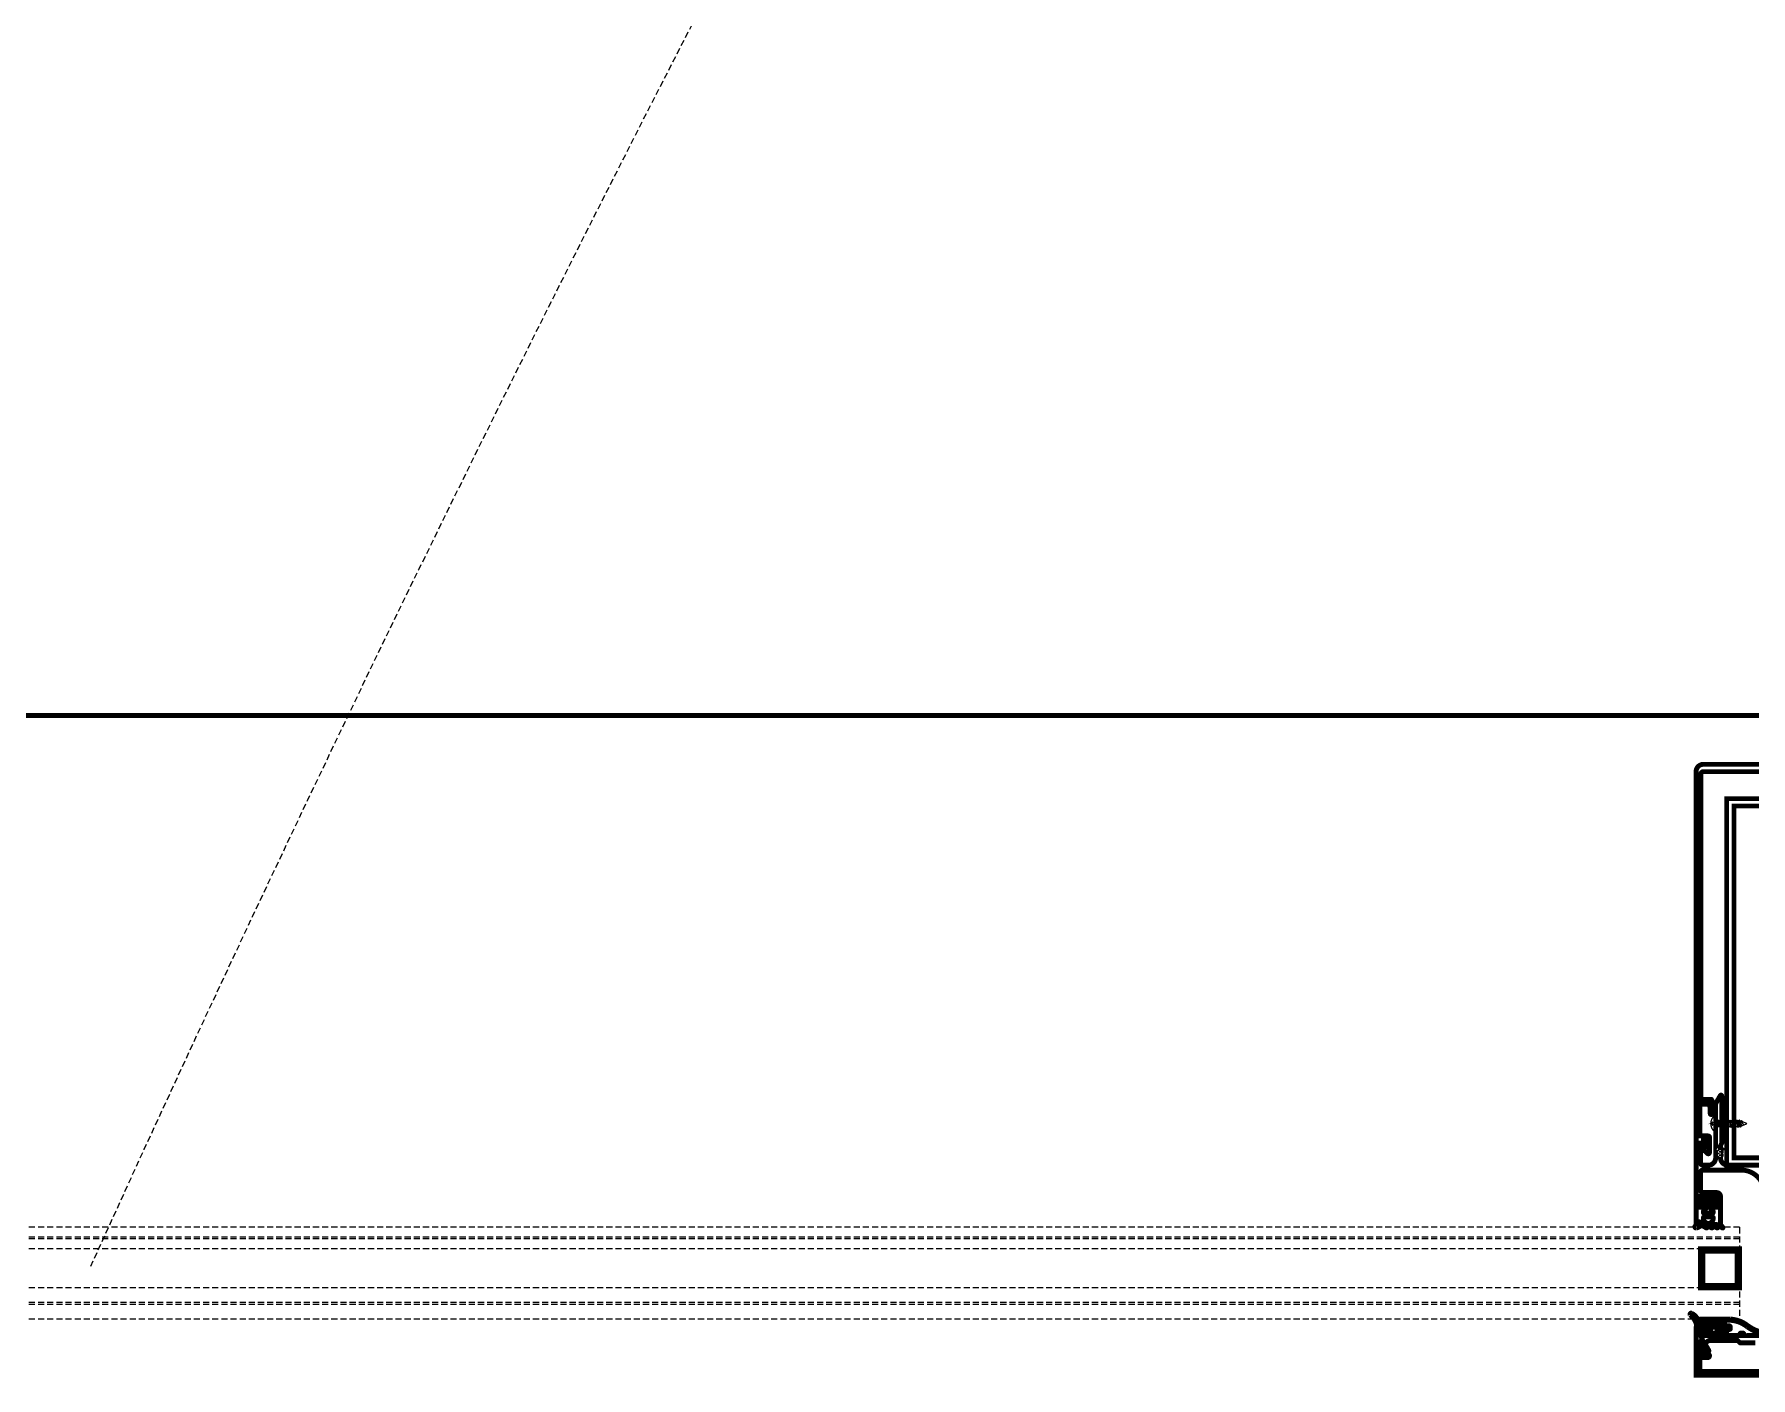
# Model space of a CAD drawing. Extents: x -1457 to 23780, y -2071 to 4205.
# Drawn here: x 9662.9 to 9733.2, y 319.9 to 374.9 of the extents above; entities that cross this region are included whole.
import ezdxf

# ---------------------------------------------------------------- set-up
doc = ezdxf.new("R2010")
doc.units = 0
doc.header["$MEASUREMENT"] = 0
doc.linetypes.add('HIDDEN', pattern=[0.375, 0.25, -0.125])
doc.layers.add('M-TEFRIS2-015', color=129, linetype='Continuous', lineweight=9)

msp = doc.modelspace()

# ---------------------------------------------------------------- hatches: boundary and pattern name
at = {"layer": 'M-TEFRIS2-015', "linetype": 'HIDDEN', "lineweight": 0}
h = msp.add_hatch(dxfattribs=at)
h.set_pattern_fill('LINE', color=256, scale=0.6666666666715167, angle=585.0000000000001, style=0)
h.set_pattern_definition([(134.9999999999999, (9788.249237502036, 201.4081261483916), (0.0589255650993077, 0.0589255650993076), [])])
edge = h.paths.add_edge_path()
edge.add_arc((9730.442553922452, 321.9836845686768), 0.6254947507205308, 382.66119677713436, 422.7999977533498, ccw=False)
edge.add_arc((9731.163628284668, 322.298107003764), 0.1615246373840444, 207.0399911032214, 269.8973059514558)
edge.add_line((9731.16333877626, 322.1365826258298), (9731.24398536057, 322.1365826258298))
edge.add_line((9731.243985360568, 322.1365826258298), (9731.257735856387, 322.1365826258298))
edge.add_line((9731.257735856389, 322.1365826258298), (9731.264981802802, 322.1371104008285))
edge.add_line((9731.264981802797, 322.1371104008285), (9731.272426598978, 322.1387884600299))
edge.add_line((9731.272426598984, 322.1387884600299), (9731.279799157348, 322.1417137112294))
edge.add_line((9731.279799157344, 322.1417137112294), (9731.286791203425, 322.1458911700283))
edge.add_line((9731.286791203425, 322.1458911700283), (9731.293090688725, 322.151229048628))
edge.add_line((9731.293090688727, 322.151229048628), (9731.298427076385, 322.1575270428293))
edge.add_line((9731.298427076379, 322.1575270428293), (9731.302604568797, 322.1645191226271))
edge.add_line((9731.302604568795, 322.1645191226271), (9731.305529165496, 322.1718910266281))
edge.add_line((9731.305529165498, 322.1718910266245), (9731.307735856377, 322.1865826258254))
edge.add_line((9731.307735856375, 322.186582625829), (9731.307735856375, 322.262343452705))
edge.add_line((9731.307735856375, 322.262343452705), (9731.307947012414, 322.265241996105))
edge.add_line((9731.30794701242, 322.265241996105), (9731.308618431101, 322.2682209051054))
edge.add_line((9731.308618431094, 322.2682209051054), (9731.309788379853, 322.271169270105))
edge.add_line((9731.309788379862, 322.271169270105), (9731.311459354241, 322.2739662461063))
edge.add_line((9731.31145935424, 322.2739662461063), (9731.313594127305, 322.2764844379053))
edge.add_line((9731.313594127305, 322.2764844379053), (9731.316113622086, 322.2786208691032))
edge.add_line((9731.316113622088, 322.2786208691032), (9731.318910387905, 322.2802919741043))
edge.add_line((9731.318910387901, 322.2802919741043), (9731.321859236497, 322.2814627207044))
edge.add_line((9731.321859236501, 322.2814627207008), (9731.327735551204, 322.2823446735019))
edge.add_line((9731.3277355512, 322.2823446735056), (9731.407735856383, 322.2823446735056))
edge.add_line((9731.407735856386, 322.2823446735056), (9731.410634273661, 322.2821338877038))
edge.add_line((9731.41063427366, 322.2821338877038), (9731.413612476983, 322.2814610829046))
edge.add_line((9731.413612476978, 322.2814610829046), (9731.416561675736, 322.2802912121042))
edge.add_line((9731.416561675744, 322.2802912121006), (9731.419358289704, 322.278621298301))
edge.add_line((9731.419358289704, 322.278621298301), (9731.421878375068, 322.2764863451011))
edge.add_line((9731.421878375062, 322.2764863451048), (9731.42401257658, 322.2739670113042))
edge.add_line((9731.424012576575, 322.2739670113042), (9731.425683715996, 322.2711691719051))
edge.add_line((9731.425683716006, 322.2711691719051), (9731.426853317229, 322.2682202427059))
edge.add_line((9731.426853317229, 322.2682202427059), (9731.42773555121, 322.2623449787061))
edge.add_line((9731.427735551199, 322.2623449787061), (9731.427735551199, 322.186582625829))
edge.add_line((9731.427735551199, 322.186582625829), (9731.428263641978, 322.1793365992307))
edge.add_line((9731.428263641983, 322.1793365992307), (9731.429943079385, 322.1718910266281))
edge.add_line((9731.429943079382, 322.1718910266245), (9731.432867432419, 322.1645191226235))
edge.add_line((9731.432867432417, 322.1645191226271), (9731.437045023518, 322.1575270428293))
edge.add_line((9731.437045023516, 322.1575270428293), (9731.442380596354, 322.151229048628))
edge.add_line((9731.442380596356, 322.151229048628), (9731.448680896454, 322.1458911700283))
edge.add_line((9731.44868089646, 322.1458911700283), (9731.455672843886, 322.1417137112294))
edge.add_line((9731.45567284389, 322.1417137112294), (9731.463045645904, 322.1387884600299))
edge.add_line((9731.463045645896, 322.1387884600299), (9731.477735551196, 322.1365826258298))
edge.add_line((9731.477735551198, 322.1365826258298), (9731.484981803798, 322.1371104008285))
edge.add_line((9731.4849818038, 322.1371104008285), (9731.492426867584, 322.1387884600299))
edge.add_line((9731.49242686758, 322.1387884600299), (9731.499799623858, 322.1417137112294))
edge.add_line((9731.49979962386, 322.1417137112294), (9731.506791798223, 322.1458911700283))
edge.add_line((9731.506791798218, 322.1458911700283), (9731.513091317198, 322.151229048628))
edge.add_line((9731.513091317198, 322.151229048628), (9731.518427671175, 322.1575270428293))
edge.add_line((9731.518427671184, 322.1575270428293), (9731.522605035327, 322.1645191226271))
edge.add_line((9731.522605035321, 322.1645191226271), (9731.525529434102, 322.1718910266281))
edge.add_line((9731.525529434108, 322.1718910266245), (9731.527735551204, 322.1865826258254))
edge.add_line((9731.527735551197, 322.186582625829), (9731.527735551197, 322.262343452705))
edge.add_line((9731.527735551197, 322.262343452705), (9731.527946957376, 322.2652416449055))
edge.add_line((9731.527946957382, 322.2652416449055), (9731.528618993501, 322.268218414305))
edge.add_line((9731.5286189935, 322.268218414305), (9731.529788708605, 322.2711682801055))
edge.add_line((9731.5297887086, 322.2711682801018), (9731.531459792053, 322.2739649963005))
edge.add_line((9731.531459792057, 322.2739649963005), (9731.533593752558, 322.2764868157028))
edge.add_line((9731.533593752556, 322.2764868157064), (9731.536114070219, 322.2786192745043))
edge.add_line((9731.53611407022, 322.2786192745043), (9731.538910734, 322.2802903055053))
edge.add_line((9731.538910733996, 322.2802903055053), (9731.541859818057, 322.2814592389041))
edge.add_line((9731.541859818059, 322.2814592389004), (9731.547735246018, 322.2823431475008))
edge.add_line((9731.54773524602, 322.2823431475044), (9731.627735551203, 322.2823431475044))
edge.add_line((9731.627735551207, 322.2823431475044), (9731.630634192305, 322.2821318665046))
edge.add_line((9731.630634192301, 322.2821318665046), (9731.633612492584, 322.2814592389041))
edge.add_line((9731.63361249258, 322.2814592389004), (9731.636561626081, 322.2802903055017))
edge.add_line((9731.636561626085, 322.2802903055053), (9731.639358651079, 322.2786192745043))
edge.add_line((9731.639358651084, 322.2786192745043), (9731.641878342563, 322.2764868157064))
edge.add_line((9731.641878342563, 322.2764868157064), (9731.644013284344, 322.2739649963041))
edge.add_line((9731.644013284338, 322.2739649963005), (9731.64568434744, 322.2711682801018))
edge.add_line((9731.645684347446, 322.2711682801018), (9731.646854327368, 322.2682184143014))
edge.add_line((9731.646854327368, 322.268218414305), (9731.647736771907, 322.262343452705))
edge.add_line((9731.647736771898, 322.262343452705), (9731.647736771898, 322.186582625829))
edge.add_line((9731.647736771898, 322.186582625829), (9731.648264673895, 322.1793365992307))
edge.add_line((9731.648264673904, 322.1793365992307), (9731.64994395411, 322.1718910266281))
edge.add_line((9731.649943954106, 322.1718910266245), (9731.652868177325, 322.1645191226235))
edge.add_line((9731.652868177327, 322.1645191226271), (9731.657045689324, 322.1575270428293))
edge.add_line((9731.657045689322, 322.1575270428293), (9731.662381224842, 322.151229048628))
edge.add_line((9731.66238122484, 322.151229048628), (9731.668681562278, 322.1458911700283))
edge.add_line((9731.668681562278, 322.1458911700283), (9731.67567358878, 322.1417137112294))
edge.add_line((9731.675673588777, 322.1417137112294), (9731.683046520617, 322.1387884600299))
edge.add_line((9731.683046520622, 322.1387884600299), (9731.697736771908, 322.1365826258298))
edge.add_line((9731.69773677191, 322.1365826258298), (9731.704982835729, 322.1371104008285))
edge.add_line((9731.704982835721, 322.1371104008285), (9731.7124277423, 322.1387884600299))
edge.add_line((9731.712427742306, 322.1387884600299), (9731.719800368766, 322.1417137112294))
edge.add_line((9731.719800368759, 322.1417137112294), (9731.726792464018, 322.1458911700283))
edge.add_line((9731.726792464025, 322.1458911700283), (9731.733091945687, 322.151229048628))
edge.add_line((9731.733091945682, 322.151229048628), (9731.738428336977, 322.1575270428293))
edge.add_line((9731.73842833698, 322.1575270428293), (9731.742605780226, 322.1645191226271))
edge.add_line((9731.74260578022, 322.1645191226271), (9731.745530308819, 322.1718910266281))
edge.add_line((9731.74553030882, 322.1718910266245), (9731.747736771897, 322.1865826258254))
edge.add_line((9731.747736771897, 322.186582625829), (9731.747736771897, 322.2623449787061))
edge.add_line((9731.747736771897, 322.2623449787061), (9731.747948087337, 322.2652426605055))
edge.add_line((9731.747948087335, 322.2652426605055), (9731.7486193864, 322.2682216901048))
edge.add_line((9731.748619386406, 322.2682216901012), (9731.749788931327, 322.2711712921009))
edge.add_line((9731.749788931329, 322.2711712921046), (9731.751459833065, 322.2739678335056))
edge.add_line((9731.751459833064, 322.273967833502), (9731.753594256461, 322.2764867098995))
edge.add_line((9731.753594256463, 322.2764867098995), (9731.756113732567, 322.2786220881026))
edge.add_line((9731.756113732563, 322.2786220881062), (9731.758910221079, 322.280293277905))
edge.add_line((9731.758910221086, 322.280293277905), (9731.761859158092, 322.2814624719067))
edge.add_line((9731.761859158092, 322.2814624719031), (9731.76773494085, 322.2823446735019))
edge.add_line((9731.767734940842, 322.2823446735056), (9731.847735246025, 322.2823461993066))
edge.add_line((9731.847735246029, 322.2823461993066), (9731.850633434882, 322.282136345304))
edge.add_line((9731.850633434884, 322.2821363453004), (9731.85361185199, 322.2814628355009))
edge.add_line((9731.853611851986, 322.2814628355045), (9731.856561075745, 322.2802932173036))
edge.add_line((9731.856561075747, 322.2802932173036), (9731.859357502708, 322.2786246011055))
edge.add_line((9731.859357502708, 322.2786246011055), (9731.861877882486, 322.2764891293045))
edge.add_line((9731.861877882482, 322.2764891293009), (9731.864012158563, 322.2739703005027))
edge.add_line((9731.86401215856, 322.2739703005027), (9731.865683835542, 322.2711711535012))
edge.add_line((9731.86568383555, 322.2711711535048), (9731.866853727686, 322.2682219701055))
edge.add_line((9731.86685372768, 322.2682219701055), (9731.867736466722, 322.2623465045035))
edge.add_line((9731.867736466731, 322.2623465045035), (9731.867736466731, 322.186582625829))
edge.add_line((9731.867736466731, 322.186582625829), (9731.86826438499, 322.1793365992307))
edge.add_line((9731.868264384988, 322.1793365992307), (9731.869943683929, 322.1718910266281))
edge.add_line((9731.869943683922, 322.1718910266245), (9731.872867913064, 322.1645191226235))
edge.add_line((9731.872867913069, 322.1645191226271), (9731.877045431884, 322.1575270428293))
edge.add_line((9731.877045431886, 322.1575270428293), (9731.882380959489, 322.151229048628))
edge.add_line((9731.882380959485, 322.151229048628), (9731.888681304825, 322.1458911700283))
edge.add_line((9731.888681304828, 322.1458911700283), (9731.895673324527, 322.1417137112294))
edge.add_line((9731.895673324518, 322.1417137112294), (9731.903046250442, 322.1387884600299))
edge.add_line((9731.903046250449, 322.1387884600299), (9731.91773646673, 322.1365826258298))
edge.add_line((9731.91773646673, 322.1365826258298), (9731.924982546789, 322.1371104008285))
edge.add_line((9731.924982546783, 322.1371104008285), (9731.93242747212, 322.1387884600299))
edge.add_line((9731.93242747212, 322.1387884600299), (9731.939800104503, 322.1417137112294))
edge.add_line((9731.93980010451, 322.1417137112294), (9731.946792206587, 322.1458911700283))
edge.add_line((9731.946792206576, 322.1458911700283), (9731.953091680321, 322.151229048628))
edge.add_line((9731.953091680329, 322.151229048628), (9731.958428079548, 322.1575270428293))
edge.add_line((9731.958428079543, 322.1575270428293), (9731.962605515964, 322.1645191226271))
edge.add_line((9731.962605515972, 322.1645191226271), (9731.965530038648, 322.1718910266281))
edge.add_line((9731.965530038648, 322.1718910266245), (9731.967736466726, 322.1865826258254))
edge.add_line((9731.967736466719, 322.186582625829), (9731.967736466719, 322.2623648151057))
edge.add_line((9731.967736466719, 322.2623648151057), (9731.967947257941, 322.2652618523061))
edge.add_line((9731.96794725795, 322.2652618523061), (9731.968618304532, 322.2682366319059))
edge.add_line((9731.968618304527, 322.2682366319059), (9731.969786557442, 322.2711837943061))
edge.add_line((9731.969786557438, 322.2711837943025), (9731.97145506956, 322.2739801712996))
edge.add_line((9731.97145506956, 322.2739801712996), (9731.973586770484, 322.2764986161019))
edge.add_line((9731.973586770484, 322.2764986161019), (9731.976103394682, 322.2786334666998))
edge.add_line((9731.976103394689, 322.2786334666998), (9731.978897189747, 322.2803041683001))
edge.add_line((9731.978897189745, 322.2803041683037), (9731.981843220487, 322.2814756889056))
edge.add_line((9731.981843220488, 322.281475688902), (9731.987714799248, 322.2823645099015))
edge.add_line((9731.987714799248, 322.2823645099015), (9732.067715104431, 322.2824499591006))
edge.add_line((9732.067715104424, 322.2824499591043), (9732.070615070139, 322.2822428661057))
edge.add_line((9732.070615070137, 322.2822428661057), (9732.073595615802, 322.2815728413043))
edge.add_line((9732.073595615813, 322.2815728413007), (9732.07654776589, 322.2804045433004))
edge.add_line((9732.076547765882, 322.280404543304), (9732.079347697927, 322.2787348021047))
edge.add_line((9732.079347697934, 322.2787348021047), (9732.08187052725, 322.2766014589033))
edge.add_line((9732.081870527249, 322.2766014588997), (9732.084007930347, 322.2740795421014))
edge.add_line((9732.084007930347, 322.2740795421014), (9732.085681186649, 322.2712808677024))
edge.add_line((9732.085681186649, 322.2712808677024), (9732.08685235063, 322.2683302512996))
edge.add_line((9732.08685235063, 322.2683302513033), (9732.087736161566, 322.2624502643048))
edge.add_line((9732.087736161564, 322.2624502643048), (9732.087736161564, 322.0107149873547))
edge.add_arc((9732.05773616156, 322.0107149873547), 0.0299999999983993, 269.99999999999994, 360, ccw=False)
edge.add_line((9732.05773616156, 321.9807149873559), (9731.873563221894, 321.9807149873559))
edge.add_line((9731.873563221901, 321.9807149873559), (9731.873563221901, 321.8107149873576))
edge.add_line((9731.873563221901, 321.8107149873576), (9731.948549625002, 321.7911845384842))
edge.add_arc((9731.935947393464, 321.7427987579213), 0.0500000000016979, 327.9605935086705, 435.4014640604238, ccw=False)
edge.add_arc((9731.893563221885, 321.7693238780921), 0.1000000000096152, 296.3877999626419, 327.960593512649, ccw=False)
edge.add_arc((9731.643563221889, 322.2732149873591), 0.6625000000053745, 243.61220003876122, 296.3877999612387, ccw=False)
edge.add_arc((9731.393563221904, 321.7693238780812), 0.1000000000019964, 212.0394064820503, 243.6122000308444, ccw=False)
edge.add_arc((9731.351179050325, 321.7427987579176), 0.0500000000069265, 104.59853593852549, 212.0394064833725, ccw=False)
edge.add_line((9731.33857681879, 321.7911845384842), (9731.413563221884, 321.8107149873576))
edge.add_line((9731.413563221888, 321.8107149873576), (9731.413563221888, 321.9807149873559))
edge.add_line((9731.413563221888, 321.9807149873559), (9730.993563221888, 321.9807149873559))
edge.add_arc((9730.993563221899, 322.0307149873515), 0.0499999999949068, 193.1597880743703, 269.9999999916623, ccw=False)
edge.add_arc((9730.195533473687, 321.8753043046054), 0.7630586476258935, 370.8798435970469, 411.3381814125703)
edge.add_arc((9730.71553736891, 322.4931729245909), 0.0485886091209949, 74.56828593339918, 206.9707303244379, ccw=False)
edge = h.paths.add_edge_path(flags=16)
edge.add_arc((9731.543563221901, 321.7826057508537), 0.0299999999977899, 179.999999993052, 259.1759609296883, ccw=False)
edge.add_line((9731.513563221897, 321.7826057508537), (9731.513563221897, 321.9507149873498))
edge.add_arc((9731.543563221901, 321.9507149873571), 0.0299999999983993, 90, 180.000000006948, ccw=False)
edge.add_line((9731.543563221901, 321.9807149873559), (9731.743563221895, 321.9807149873559))
edge.add_arc((9731.743563221899, 321.9507149873571), 0.0299999999983993, 359.9999999930519, 450, ccw=False)
edge.add_line((9731.773563221892, 321.9507149873534), (9731.773563221892, 321.7826057508573))
edge.add_arc((9731.743563221888, 321.7826057508537), 0.0300000000056753, 280.82403907031164, 360.000000006948, ccw=False)
edge.add_arc((9731.6435632219, 322.3056318018134), 0.5624999999791568, 259.1759609414076, 280.82403905859235, ccw=False)

# ---------------------------------------------------------------- linework, layer by layer
for p, q in [((9731.60764420557, 330.5654023873249), (9731.716666625574, 330.5654023873249)), ((9731.723652668818, 330.4413439838318), (9731.716666085676, 330.4413439838318)), ((9731.716666625574, 330.0242023873325), (9731.716666625574, 330.5654023873249)), ((9731.763884865357, 330.1482608621227), (9731.71666659632, 330.4352232578531)), ((9731.71666662257, 330.309225789093), (9731.7438872517, 330.182898179246)), ((9731.743887434875, 330.182898179246), (9731.716666648888, 330.1828981735744)), ((9731.723652668818, 330.4413439838318), (9731.771878256775, 330.1482608621227)), ((9731.743650343533, 330.4067066667085), (9731.723652668818, 330.4413439838318)), ((9731.792111954304, 330.4067066667085), (9731.743650343533, 330.4067066667085)), ((9731.791875809373, 330.182898179246), (9731.743650343533, 330.4067066667085)), ((9731.7438872517, 330.182898179246), (9731.763884865357, 330.1482608621227)), ((9731.743887434875, 330.182898179246), (9731.763884865357, 330.1482608621227)), ((9731.763884865357, 330.1482608621227), (9731.771878256775, 330.1482608621227)), ((9731.771878256775, 330.1482608621227), (9731.791875809373, 330.182898179246)), ((9731.840337433187, 330.1828986854525), (9731.791876101626, 330.1828986854525)), ((9731.812109751138, 330.4413439838318), (9731.792111954304, 330.4067066667085)), ((9731.792112076422, 330.4067066667085), (9731.84033754226, 330.182898179246)), ((9731.82010295938, 330.4413439838318), (9731.812109751138, 330.4413439838318)), ((9731.86033515592, 330.1482608621227), (9731.812109751138, 330.4413439838318)), ((9731.840100634096, 330.4067066667085), (9731.82010295938, 330.4413439838318)), ((9731.82010295938, 330.4413439838318), (9731.868328547336, 330.1482608621227)), ((9731.888562275395, 330.4067066667085), (9731.840100634096, 330.4067066667085)), ((9731.888326099936, 330.182898179246), (9731.840100634096, 330.4067066667085)), ((9731.84033754226, 330.182898179246), (9731.86033515592, 330.1482608621227)), ((9731.840337725438, 330.182898179246), (9731.86033515592, 330.1482608621227)), ((9731.86033515592, 330.1482608621227), (9731.868328547336, 330.1482608621227)), ((9731.868328547336, 330.1482608621227), (9731.888326099936, 330.182898179246)), ((9731.888326099936, 330.182898179246), (9731.936788046529, 330.182898179246)), ((9731.908560072228, 330.4413439838318), (9731.888562275395, 330.4067066667085)), ((9731.888562397513, 330.4067066667085), (9731.936787863353, 330.182898179246)), ((9731.91655328047, 330.4413439838318), (9731.908560072228, 330.4413439838318)), ((9731.95678547701, 330.1482608621227), (9731.908560072228, 330.4413439838318)), ((9731.936550955186, 330.4067066667085), (9731.91655328047, 330.4413439838318)), ((9731.91655328047, 330.4413439838318), (9731.964778868427, 330.1482608621227)), ((9731.984776421026, 330.182898179246), (9731.936550955186, 330.4067066667085)), ((9731.985012596486, 330.4067066667085), (9731.936550955186, 330.4067066667085)), ((9731.936787863353, 330.182898179246), (9731.95678547701, 330.1482608621227)), ((9731.936788046529, 330.182898179246), (9731.95678547701, 330.1482608621227)), ((9732.129688505534, 330.182898179246), (9731.941226742118, 330.182898179246)), ((9731.95678547701, 330.1482608621227), (9731.964778868427, 330.1482608621227)), ((9731.964778868427, 330.1482608621227), (9731.984776421026, 330.182898179246)), ((9731.984776421026, 330.182898179246), (9732.03323836762, 330.182898179246)), ((9731.984776421026, 330.182898179246), (9732.03323836762, 330.182898179246)), ((9732.005010393319, 330.4413439838318), (9731.985012596486, 330.4067066667085)), ((9731.985012718604, 330.4067066667085), (9732.033238184444, 330.182898179246)), ((9731.98945159737, 330.4067066667085), (9732.177913788199, 330.4067066667048)), ((9732.013003601562, 330.4413439838318), (9732.005010393319, 330.4413439838318)), ((9732.053235798101, 330.1482608621227), (9732.005010393319, 330.4413439838318)), ((9732.033001276277, 330.4067066667085), (9732.013003601562, 330.4413439838318)), ((9732.013003601562, 330.4413439838318), (9732.061229189518, 330.1482608621227)), ((9732.081226742117, 330.182898179246), (9732.033001276277, 330.4067066667085)), ((9732.081462917577, 330.4067066667085), (9732.033001276277, 330.4067066667085)), ((9732.033238184444, 330.182898179246), (9732.053235798101, 330.1482608621227)), ((9732.03323836762, 330.182898179246), (9732.053235798101, 330.1482608621227)), ((9732.053235798101, 330.1482608621227), (9732.061229189518, 330.1482608621227)), ((9732.061229189518, 330.1482608621227), (9732.081226742117, 330.182898179246)), ((9732.081226742117, 330.182898179246), (9732.12968868871, 330.182898179246)), ((9732.081226742117, 330.182898179246), (9732.12968868871, 330.182898179246)), ((9732.101460714412, 330.4413439838318), (9732.081462917577, 330.4067066667085)), ((9732.081463039694, 330.4067066667085), (9732.129688505534, 330.182898179246)), ((9732.109453922652, 330.4413439838318), (9732.101460714412, 330.4413439838318)), ((9732.149686119192, 330.1482608621227), (9732.101460714412, 330.4413439838318)), ((9732.129451597368, 330.4067066667085), (9732.109453922652, 330.4413439838318)), ((9732.109453922652, 330.4413439838318), (9732.157679510608, 330.1482608621227)), ((9732.177677063208, 330.182898179246), (9732.129451597368, 330.4067066667085)), ((9732.129688505534, 330.182898179246), (9732.149686119192, 330.1482608621227)), ((9732.12968868871, 330.182898179246), (9732.149686119192, 330.1482608621227)), ((9732.149686119192, 330.1482608621227), (9732.157679510608, 330.1482608621227)), ((9732.157679510608, 330.1482608621227), (9732.177677063208, 330.182898179246)), ((9732.17767706321, 330.182898179246), (9732.226139254039, 330.182898179246)), ((9732.177677063208, 330.182898179246), (9732.226139009801, 330.182898179246)), ((9732.197911462914, 330.4413439838318), (9732.177913788199, 330.4067066667048)), ((9732.177913788199, 330.4067066667048), (9732.226139376155, 330.182898179246)), ((9732.197911462914, 330.4413439838318), (9732.205904854332, 330.4413439838318)), ((9732.246136989812, 330.1482608621227), (9732.197911462914, 330.4413439838318)), ((9732.22590246799, 330.4067066667085), (9732.205904854332, 330.4413439838318)), ((9732.205904854332, 330.4413439838318), (9732.254130259113, 330.1482608621227)), ((9732.27436410929, 330.4067066667085), (9732.22590246799, 330.4067066667085)), ((9732.27412793383, 330.182898179246), (9732.22590246799, 330.4067066667085)), ((9732.226139254039, 330.182898179246), (9732.246136989812, 330.1482608621227)), ((9732.226139376155, 330.182898179246), (9732.246136989812, 330.1482608621227)), ((9732.246136989812, 330.1482608621227), (9732.254130259113, 330.1482608621227)), ((9732.254130259113, 330.1482608621227), (9732.27412793383, 330.182898179246)), ((9732.27412793383, 330.182898179246), (9732.322589880423, 330.182898179246)), ((9732.294361845064, 330.4413439838318), (9732.27436410929, 330.4067066667085)), ((9732.274364231407, 330.4067066667085), (9732.322589636187, 330.182898179246)), ((9732.342587310904, 330.1482608621227), (9732.294361845064, 330.4413439838318)), ((9732.302355114365, 330.4413439838318), (9732.294361845064, 330.4413439838318)), ((9732.302355114365, 330.4413439838318), (9732.350580702321, 330.1482608621227)), ((9732.32235278908, 330.4067066667085), (9732.302355114365, 330.4413439838318)), ((9732.37057825492, 330.182898179246), (9732.32235278908, 330.4067066667085)), ((9732.370814430382, 330.4067066667085), (9732.32235278908, 330.4067066667085)), ((9732.322589636187, 330.182898179246), (9732.342587310904, 330.1482608621227)), ((9732.322589880423, 330.182898179246), (9732.342587310904, 330.1482608621227)), ((9732.342587310904, 330.1482608621227), (9732.350580702321, 330.1482608621227)), ((9732.350580702321, 330.1482608621227), (9732.37057825492, 330.182898179246)), ((9732.419040018338, 330.182898179246), (9732.37057825492, 330.182898179246)), ((9732.390812105097, 330.4413439838318), (9732.37081443038, 330.4067066667048)), ((9732.37081443038, 330.4067066667048), (9732.419040018338, 330.182898179246)), ((9732.390812105097, 330.4413439838318), (9732.398805496514, 330.4413439838318)), ((9732.439037631995, 330.1482608621227), (9732.390812105097, 330.4413439838318)), ((9732.418803110171, 330.4067066667085), (9732.398805496514, 330.4413439838318)), ((9732.398805496514, 330.4413439838318), (9732.447030901296, 330.1482608621227)), ((9732.418803110171, 330.4067066667085), (9732.467265301002, 330.4067066667048)), ((9732.467028576011, 330.182898179246), (9732.418803110171, 330.4067066667085)), ((9732.41903989622, 330.182898179246), (9732.439037631995, 330.1482608621227)), ((9732.419040018338, 330.182898179246), (9732.439037631995, 330.1482608621227)), ((9732.439037631995, 330.1482608621227), (9732.447030901296, 330.1482608621227)), ((9732.447030901296, 330.1482608621227), (9732.467028576011, 330.182898179246)), ((9732.467028576011, 330.182898179246), (9732.51549076684, 330.182898179246)), ((9732.487262975717, 330.4413439838318), (9732.467265301002, 330.4067066667048)), ((9732.467265301002, 330.4067066667048), (9732.515490888958, 330.182898179246)), ((9732.535488502615, 330.1482608621227), (9732.487262975717, 330.4413439838318)), ((9732.487262975717, 330.4413439838318), (9732.495256367134, 330.4413439838318)), ((9732.495256367134, 330.4413439838318), (9732.543481771916, 330.1482608621227)), ((9732.515253980793, 330.4067066667085), (9732.495256367134, 330.4413439838318)), ((9732.563479446631, 330.182898179246), (9732.515253980793, 330.4067066667085)), ((9732.563715866327, 330.4067066667085), (9732.515253980793, 330.4067066667085)), ((9732.51549076684, 330.182898179246), (9732.535488502615, 330.1482608621227)), ((9732.515490888958, 330.182898179246), (9732.535488502615, 330.1482608621227)), ((9732.535488502615, 330.1482608621227), (9732.543481771916, 330.1482608621227)), ((9732.543481771916, 330.1482608621227), (9732.563479446631, 330.182898179246)), ((9732.563479446631, 330.182898179246), (9732.611941332167, 330.182898179246)), ((9732.583713602102, 330.4413439838318), (9732.563715866327, 330.4067066667085)), ((9732.563715988445, 330.4067066667085), (9732.611941515344, 330.182898179246)), ((9732.63193919006, 330.1482608621227), (9732.583713602102, 330.4413439838318)), ((9732.583713602102, 330.4413439838318), (9732.591706871402, 330.4413439838318)), ((9732.591706871402, 330.4413439838318), (9732.639932337242, 330.1482608621227)), ((9732.61170454612, 330.4067066667085), (9732.591706871402, 330.4413439838318)), ((9732.659930011958, 330.182898179246), (9732.61170454612, 330.4067066667085)), ((9732.660166431653, 330.4067066667085), (9732.61170454612, 330.4067066667085)), ((9732.611941332167, 330.182898179246), (9732.63193919006, 330.1482608621227)), ((9732.611941515344, 330.182898179246), (9732.63193919006, 330.1482608621227)), ((9732.63193919006, 330.1482608621227), (9732.639932337242, 330.1482608621227)), ((9732.639932337242, 330.1482608621227), (9732.659930011958, 330.182898179246)), ((9732.659930011958, 330.182898179246), (9732.708391958553, 330.182898179246)), ((9732.680164778018, 330.4413439838318), (9732.660166431653, 330.4067066667085)), ((9732.72839012174, 330.1482608621227), (9732.680164778018, 330.4413439838318)), ((9732.688157436729, 330.4413439838318), (9732.680164778018, 330.4413439838318)), ((9732.688157436729, 330.4413439838318), (9732.736383024687, 330.1482608621227)), ((9732.708155538858, 330.4067066667085), (9732.688157436729, 330.4413439838318)), ((9732.756380638344, 330.182898179246), (9732.708155538858, 330.4067066667085)), ((9732.725725454404, 330.4067066667085), (9732.708155538858, 330.4067066667085)), ((9732.708391958553, 330.182898179246), (9732.72839012174, 330.1482608621227)), ((9732.76467773626, 330.3930859736465), (9732.725725454404, 330.4067066667085)), ((9732.72839012174, 330.1482608621227), (9732.736383024687, 330.1482608621227)), ((9732.736383024687, 330.1482608621227), (9732.756380638344, 330.182898179246)), ((9732.754232894857, 330.1928667009088), (9732.984542008055, 330.2847423741659)), ((9732.756380638344, 330.182898179246), (9732.754232894857, 330.1928667009088)), ((9732.776615221226, 330.4137618895766), (9732.76467773626, 330.3930859736465)), ((9732.76467773626, 330.3930859736465), (9732.852831814258, 330.2273421511381)), ((9732.792563964425, 330.34065618163), (9732.776615221226, 330.4137618895766)), ((9732.78460830735, 330.4137618895766), (9732.776615221226, 330.4137618895766)), ((9732.804605982066, 330.3791267095112), (9732.78460830735, 330.4137618895766)), ((9732.78460830735, 330.4137618895766), (9732.806116027386, 330.3151759146422)), ((9732.806116027386, 330.3151759146422), (9732.792563964425, 330.34065618163)), ((9732.852831814258, 330.2273421511381), (9732.804605982066, 330.3791267095112)), ((9732.984542008055, 330.3048624717885), (9732.804605982066, 330.3791267095112)), ((9732.991681736312, 330.2948024229772), (9732.984542008055, 330.3048624717885)), ((9732.984542008055, 330.2847423741659), (9732.991681736312, 330.2948024229772)), ((9731.60764420557, 330.0242023873325), (9731.716666625574, 330.0242023873325)), ((9732.697826317048, 326.0531382894951), (9563.532195046748, 326.0531382894951)), ((9732.697826317048, 326.0531382894951), (9732.697826317048, 322.3011382895529)), ((9732.697826317048, 325.6531382894973), (9563.532195046748, 325.6531382894973)), ((9732.697826317048, 325.5771382895), (9563.532195046748, 325.5771382895)), ((9732.697826317048, 325.1771382895058), (9563.532195046748, 325.1771382895058)), ((9732.697826317048, 323.5771382895291), (9563.532195046748, 323.5771382895291)), ((9732.697826317048, 322.9771382895415), (9563.532195046748, 322.9771382895415)), ((9732.697826317048, 322.9011382895442), (9563.532195046748, 322.9011382895442)), ((9732.697826317048, 322.3011382895529), (9563.532195046748, 322.3011382895529))]:
    msp.add_line(p, q, dxfattribs=at)
at = {"layer": 'M-TEFRIS2-015', "linetype": 'HIDDEN', "lineweight": 0, "const_width": 0.2}
for points in [[(9469.784423809697, 347.0000000046457), (9776.059443571468, 347.0000000046457)], [(9731.51669659889, 330.3330462175363), (9731.538899039846, 330.3030523873276), (9731.538899039846, 330.2865523873297), (9731.51669659889, 330.256558557121)], [(9732.660166431653, 330.4067066667085), (9732.708391958553, 330.182898179246)]]:
    msp.add_lwpolyline(points, dxfattribs=at)
for points in [[(9737.116666665039, 345.0000000046566), (9731.216666664986, 345.0000000046566, 0.4142135623730951), (9730.91666666499, 344.7000000046537), (9730.91666666499, 329.5225614615447, 0.4700431714390087), (9730.946666664995, 329.4948024015648), (9731.01666666499, 329.4948024015648, 0.4303272441157734), (9731.116666664999, 329.5925614615444), (9731.286666664992, 329.5925614615444), (9731.286666664992, 329.3125614615419), (9731.221666664991, 329.2750336940444, 0.5081417899848629), (9731.216494926985, 329.2268470546405), (9731.383047101643, 329.075551666072, 0.6509713219855064), (9731.466666664994, 329.1125614615448), (9731.466666664994, 329.7425614615458, 0.4142135623730951), (9731.416666664994, 329.7925614615415), (9731.066666664989, 329.7925614615415), (9731.066666664989, 331.0925614615553), (9731.425312038484, 331.0925614615553), (9731.496666664998, 330.9689716230641), (9731.496666664998, 330.7025614615559, 0.4142135623729841), (9731.526666664991, 330.6725614615498), (9731.56387610308, 330.6725614615498, 0.2679491924310548), (9731.589856865192, 330.6875614615528), (9731.692647427115, 330.8655999373223, 0.1316524975873909), (9731.696666664995, 330.8805999373253), (9731.696666664995, 331.0145229857735, 0.1316524975873767), (9731.692647427104, 331.0295229857766), (9731.549442346353, 331.2775614615566, 0.2679491924311388), (9731.523461584242, 331.2925614615524), (9731.116666664999, 331.2925614615524), (9731.116666664999, 344.6000000046515, -0.4142135623730951), (9731.216666664986, 344.7000000046537), (9737.116666665039, 344.7000000046537)], [(9733.716666665008, 327.444802401551, 0.4142135623730951), (9732.76666666501, 328.3948024015554), (9731.196666664991, 328.3948024015554, 0.4142135623730951), (9731.096666664993, 328.2948024015532), (9731.096666664993, 327.574802401552, 0.4142135623730951), (9731.196666664991, 327.4748024015498), (9731.756666665004, 327.4748024015498, -0.4142135623730951), (9731.916666664998, 327.31480240155), (9731.916666664998, 326.9948024015466, -0.4142135623730284), (9731.816666664989, 326.8948024015444), (9731.716666665001, 326.8948024015444, -0.4142135623730284), (9731.616666664991, 326.9948024015466), (9731.616666664991, 327.0148024015434), (9731.766666665, 327.0148024015434), (9731.766666665, 327.31480240155), (9731.446666664999, 327.31480240155), (9731.416666664994, 327.3448024015488), (9731.38666666499, 327.31480240155), (9731.066666664989, 327.3148024015536), (9731.066666664989, 327.0148024015507), (9731.216666664986, 327.0148024015434), (9731.216666664986, 326.9948024015466, -0.4142135623730951), (9731.116666664999, 326.8948024015444), (9730.946666664995, 326.8948024015444, -0.4142135623735391), (9730.91666666499, 326.9248024015433), (9730.91666666499, 328.3948024015554), (9730.91666666499, 329.464802401566, -0.4142135623733171), (9730.946666664995, 329.4948024015648), (9731.166666664998, 329.4948024015648, -0.4142135623730951), (9731.266666664997, 329.3948024015626), (9731.266666664997, 329.3748024015622, -0.4142135623726511), (9731.236666664992, 329.3448024015634), (9731.096666664993, 329.3448024015634), (9731.096666664993, 328.6948024015583, 0.4142135623730951), (9731.196666664991, 328.5948024015561), (9731.416666664994, 328.5948024015561, 0.4142135623730506), (9731.716666665001, 328.894802401559), (9731.716666665001, 330.2648024015725), (9731.746666664994, 330.2948024015714), (9731.716666665001, 330.3248024015702), (9731.716666665001, 331.1117896996766), (9731.910685902882, 331.4478408773502, -0.767326987979387), (9731.966666664997, 331.4328408773508), (9731.966666664997, 329.4972719092184), (9731.916666664998, 329.3948024015626), (9731.916666664998, 329.2706949405074), (9731.946666664991, 329.2533744324319), (9731.916666664998, 329.2360539243564), (9731.916666664998, 329.1733744324301, -0.9999999999999998), (9731.916666664998, 329.1133744324288), (9731.916666664998, 329.0333744324307, -0.9999999999999998), (9731.916666664998, 328.9733744324294), (9731.916666664998, 328.894802401559, 0.4142135623730951), (9732.216666664994, 328.5948024015561), (9734.166666665013, 328.5948024015561)], [(9737.416666665034, 322.2982392979284), (9737.416666665034, 322.2482392979291), (9736.618435713954, 322.2482392979291, 0.1022802633145562), (9735.322377659728, 321.9803141472257, -0.152313128437638), (9734.166586257847, 321.6198676359272, -0.1523131284414806), (9733.010794855965, 321.9803141472257, 0.1591083345583949), (9732.321746030724, 322.2482392979291), (9731.1444608283, 322.2482392979291), (9731.1444608283, 322.2982392979284), (9732.323113952258, 322.2982392979284, -0.1589671073422844), (9733.040873118696, 322.0203072802869, 0.1520535596540487), (9734.166586257847, 321.6698676359265, 0.1529437832241588), (9735.297974786627, 322.0242346011655, -0.1026599640168839), (9736.618435713954, 322.2982392979284), (9737.416666665034, 322.2982392979284)], [(9733.336666665009, 321.3240087855374), (9732.729093071888, 321.3240087855374, -0.198912367379658), (9732.707879868442, 321.3327955821005), (9732.616666665, 321.4240087855396), (9731.453269205367, 321.4240087855396), (9731.265589713443, 321.3156519803451), (9731.426753112122, 321.0365087855389, -1), (9731.296849301549, 320.9615087855345), (9731.080685902876, 321.3359147747651, -0.4142135623730951), (9731.091666664988, 321.3768955368832), (9731.18324765158, 321.4297698441369), (9731.049211322832, 321.9300002330929, -0.4931454260313039), (9731.121346622218, 322.0240087855418), (9731.316666664996, 322.0240087855418, -0.4142135623730951), (9731.366666664995, 321.9740087855425), (9731.366666664995, 321.9040087855428, -0.4142135623730951), (9731.33666666499, 321.8740087855404), (9731.219505613051, 321.8740087855404), (9731.286492911142, 321.6240087855404), (9732.016666664997, 321.6240087855404), (9732.016666664997, 321.8740087855404), (9731.896666664992, 321.8740087855404, -0.4142135623730951), (9731.866666664999, 321.9040087855428), (9731.866666664999, 321.9740087855425, -0.4142135623730951), (9731.916666664998, 322.0240087855418), (9732.266666665006, 322.0240087855418, -0.4142135623730951), (9732.316666665005, 321.9740087855425), (9732.316666665005, 321.9040087855428, -0.4142135623730951), (9732.286666665, 321.8740087855404), (9732.166666664994, 321.8740087855404), (9732.166666664994, 321.6240087855404), (9732.716666665, 321.6240087855404), (9732.716666665, 321.6940087855401, -0.4142135623730951), (9732.746666665003, 321.7240087855425), (9732.836666665004, 321.7240087855425, -0.4142135623730951), (9732.866666665008, 321.6940087855401), (9732.866666665008, 321.6240087855404), (9735.466666665028, 321.6240087855404)]]:
    msp.add_lwpolyline(points, format="xyb", dxfattribs=at)
for points in [[(9732.166666665042, 343.5948024015597), (9736.166666664983, 343.5948024015597), (9736.166666664983, 328.5948024015379), (9732.166666665042, 328.5948024015379)], [(9732.466666665034, 343.2948024015641), (9735.866666664984, 343.2948024015641), (9735.866666664984, 328.8948024015299), (9732.466666665034, 328.8948024015299)], [(9732.697826317048, 323.5771382895291), (9732.697826317048, 325.1771382895422), (9731.097826317035, 325.1771382895422), (9731.097826317035, 323.5771382895291)], [(9732.59782631705, 323.6771382895313), (9732.59782631705, 325.0771382895437), (9731.197826317033, 325.0771382895437), (9731.197826317033, 323.6771382895313)]]:
    msp.add_lwpolyline(points, close=True, dxfattribs=at)
for points in [[(9731.696665823982, 326.8748021612482, -0.4142135623726288), (9731.596665823976, 326.974802161254), (9731.596665823976, 327.0348021612517), (9731.716665823978, 327.0348021612517), (9731.716665823978, 327.1348021612539, 0.3333333333332321), (9731.116665823965, 327.1348021612539), (9731.116665823965, 327.0348021612517), (9731.236665823968, 327.0348021612517), (9731.236665823968, 326.974802161254, -0.4142135623730951), (9731.13666582397, 326.8748021612482), (9730.916665823961, 326.8748021612482), (9730.916665823961, 326.2153271559328), (9730.956145218404, 326.2153271559328, 0.3076847592327314), (9731.016584587922, 326.256408907404, -1.128701775593258), (9731.07361646486, 326.2254296269675, -0.2012120834861351), (9730.915371465837, 326.1248334358243, 0.9785310008365528), (9730.915844991234, 326.0248021612242, 0.1612998685772857), (9731.121934874287, 326.1351874145585, -0.3075716929249019), (9731.144353907437, 326.1368309453828), (9731.334912691387, 326.0268117801679, 0.8390996311750223), (9731.353903358036, 326.0494439753711), (9731.274761020422, 326.1437621405494, -0.8390996311790603), (9731.30008190929, 326.1739384008215), (9731.554912691396, 326.0268117801679, 0.8390996311775001), (9731.573903358045, 326.0494439753711), (9731.49476102043, 326.1437621405494, -0.8390996311751685), (9731.520081909292, 326.1739384008215), (9731.774912691397, 326.0268117801679, 0.8390996311802112), (9731.793903358046, 326.0494439753711), (9731.71476102044, 326.1437621405494, -0.8390996311790603), (9731.7400819093, 326.1739384008215), (9731.994912691405, 326.0268117801679, 0.8390996311805551), (9732.013903358054, 326.0494439753711), (9731.940061379673, 326.1374454183933, -0.1763269807083487), (9731.916665823983, 326.2017241793619), (9731.916665823983, 326.8748021612482)], [(9731.496665823977, 326.8748021612482), (9731.49666582397, 327.1014082168658, 0.3750467088369516), (9731.470719878029, 327.1311330321878, 0.06787888806713), (9731.362611769915, 327.1311330321878, 0.3750467088364983), (9731.336665823974, 327.1014082168658), (9731.336665823974, 326.8748021612482, -0.29821662669872), (9731.276665823969, 326.7831506473522, 0.2982166266987449), (9731.216665823964, 326.6914991334452), (9731.216665823964, 326.6584131446944, 0.4142135623731131), (9731.24666582397, 326.6284131446919), (9731.586665823974, 326.6284131446919, 0.4142135623730951), (9731.616665823973, 326.6584131446944), (9731.616665823973, 326.6914991334452, 0.2982166266986086), (9731.556665823975, 326.7831506473522, -0.2982166266982826)], [(9731.216665823964, 326.4484131446916), (9731.216665823964, 326.4153271559444, 0.9999999999999428), (9731.616665823973, 326.4153271559444), (9731.616665823973, 326.4484131446916, 0.4142135623731685), (9731.586665823974, 326.4784131446941), (9731.24666582397, 326.4784131446941, 0.4142135623730951)], [(9730.728466298206, 322.5400098301616, -0.1769515108642634), (9731.019759997052, 322.224675918369, 0.2813571843793212), (9731.16333877626, 322.1365826258298), (9731.243985360568, 322.1365826258298), (9731.257735856389, 322.1365826258298), (9731.264981802797, 322.1371104008285), (9731.272426598984, 322.1387884600299), (9731.279799157344, 322.1417137112294), (9731.286791203425, 322.1458911700283), (9731.293090688727, 322.151229048628), (9731.298427076379, 322.1575270428293), (9731.302604568795, 322.1645191226271), (9731.305529165498, 322.1718910266245), (9731.307735856375, 322.186582625829), (9731.307735856375, 322.262343452705), (9731.30794701242, 322.265241996105), (9731.308618431094, 322.2682209051054), (9731.309788379862, 322.271169270105), (9731.31145935424, 322.2739662461063), (9731.313594127305, 322.2764844379053), (9731.316113622088, 322.2786208691032), (9731.318910387901, 322.2802919741043), (9731.321859236501, 322.2814627207008), (9731.3277355512, 322.2823446735056), (9731.407735856386, 322.2823446735056), (9731.41063427366, 322.2821338877038), (9731.413612476978, 322.2814610829046), (9731.416561675744, 322.2802912121006), (9731.419358289704, 322.278621298301), (9731.421878375062, 322.2764863451048), (9731.424012576575, 322.2739670113042), (9731.425683716006, 322.2711691719051), (9731.426853317229, 322.2682202427059), (9731.427735551199, 322.2623449787061), (9731.427735551199, 322.186582625829), (9731.428263641983, 322.1793365992307), (9731.429943079382, 322.1718910266245), (9731.432867432417, 322.1645191226271), (9731.437045023516, 322.1575270428293), (9731.442380596356, 322.151229048628), (9731.44868089646, 322.1458911700283), (9731.45567284389, 322.1417137112294), (9731.463045645896, 322.1387884600299), (9731.477735551198, 322.1365826258298), (9731.4849818038, 322.1371104008285), (9731.49242686758, 322.1387884600299), (9731.49979962386, 322.1417137112294), (9731.506791798218, 322.1458911700283), (9731.513091317198, 322.151229048628), (9731.518427671184, 322.1575270428293), (9731.522605035321, 322.1645191226271), (9731.525529434108, 322.1718910266245), (9731.527735551197, 322.186582625829), (9731.527735551197, 322.262343452705), (9731.527946957382, 322.2652416449055), (9731.5286189935, 322.268218414305), (9731.5297887086, 322.2711682801018), (9731.531459792057, 322.2739649963005), (9731.533593752556, 322.2764868157064), (9731.53611407022, 322.2786192745043), (9731.538910733996, 322.2802903055053), (9731.541859818059, 322.2814592389004), (9731.54773524602, 322.2823431475044), (9731.627735551207, 322.2823431475044), (9731.630634192301, 322.2821318665046), (9731.63361249258, 322.2814592389004), (9731.636561626085, 322.2802903055053), (9731.639358651084, 322.2786192745043), (9731.641878342563, 322.2764868157064), (9731.644013284338, 322.2739649963005), (9731.645684347446, 322.2711682801018), (9731.646854327368, 322.268218414305), (9731.647736771898, 322.262343452705), (9731.647736771898, 322.186582625829), (9731.648264673904, 322.1793365992307), (9731.649943954106, 322.1718910266245), (9731.652868177327, 322.1645191226271), (9731.657045689322, 322.1575270428293), (9731.66238122484, 322.151229048628), (9731.668681562278, 322.1458911700283), (9731.675673588777, 322.1417137112294), (9731.683046520622, 322.1387884600299), (9731.69773677191, 322.1365826258298), (9731.704982835721, 322.1371104008285), (9731.712427742306, 322.1387884600299), (9731.719800368759, 322.1417137112294), (9731.726792464025, 322.1458911700283), (9731.733091945682, 322.151229048628), (9731.73842833698, 322.1575270428293), (9731.74260578022, 322.1645191226271), (9731.74553030882, 322.1718910266245), (9731.747736771897, 322.186582625829), (9731.747736771897, 322.2623449787061), (9731.747948087335, 322.2652426605055), (9731.748619386406, 322.2682216901012), (9731.749788931329, 322.2711712921046), (9731.751459833064, 322.273967833502), (9731.753594256463, 322.2764867098995), (9731.756113732563, 322.2786220881062), (9731.758910221086, 322.280293277905), (9731.761859158092, 322.2814624719031), (9731.767734940842, 322.2823446735056), (9731.847735246029, 322.2823461993066), (9731.850633434884, 322.2821363453004), (9731.853611851986, 322.2814628355045), (9731.856561075747, 322.2802932173036), (9731.859357502708, 322.2786246011055), (9731.861877882482, 322.2764891293009), (9731.86401215856, 322.2739703005027), (9731.86568383555, 322.2711711535048), (9731.86685372768, 322.2682219701055), (9731.867736466731, 322.2623465045035), (9731.867736466731, 322.186582625829), (9731.868264384988, 322.1793365992307), (9731.869943683922, 322.1718910266245), (9731.872867913069, 322.1645191226271), (9731.877045431886, 322.1575270428293), (9731.882380959485, 322.151229048628), (9731.888681304828, 322.1458911700283), (9731.895673324518, 322.1417137112294), (9731.903046250449, 322.1387884600299), (9731.91773646673, 322.1365826258298), (9731.924982546783, 322.1371104008285), (9731.93242747212, 322.1387884600299), (9731.93980010451, 322.1417137112294), (9731.946792206576, 322.1458911700283), (9731.953091680329, 322.151229048628), (9731.958428079543, 322.1575270428293), (9731.962605515972, 322.1645191226271), (9731.965530038648, 322.1718910266245), (9731.967736466719, 322.186582625829), (9731.967736466719, 322.2623648151057), (9731.96794725795, 322.2652618523061), (9731.968618304527, 322.2682366319059), (9731.969786557438, 322.2711837943025), (9731.97145506956, 322.2739801712996), (9731.973586770484, 322.2764986161019), (9731.976103394689, 322.2786334666998), (9731.978897189745, 322.2803041683037), (9731.981843220488, 322.281475688902), (9731.987714799248, 322.2823645099015), (9732.067715104424, 322.2824499591043), (9732.070615070137, 322.2822428661057), (9732.073595615813, 322.2815728413007), (9732.076547765882, 322.280404543304), (9732.079347697934, 322.2787348021047), (9732.081870527249, 322.2766014588997), (9732.084007930347, 322.2740795421014), (9732.085681186649, 322.2712808677024), (9732.08685235063, 322.2683302513033), (9732.087736161564, 322.2624502643048), (9732.087736161564, 322.0107149873547, -0.4142135623730951), (9732.05773616156, 321.9807149873559), (9731.873563221901, 321.9807149873559), (9731.873563221901, 321.8107149873576), (9731.948549624998, 321.7911845384842, -0.5064562203475484), (9731.978331565042, 321.7162736377468, -0.1386404725579098), (9731.938007666335, 321.6797432364365, -0.2344355629253235), (9731.349118777443, 321.6797432364365, -0.1386404725578748), (9731.308794878747, 321.7162736377468, -0.5064562203477827), (9731.33857681879, 321.7911845384842), (9731.413563221888, 321.8107149873576), (9731.413563221888, 321.9807149873559), (9730.993563221886, 321.9807149873559, -0.3484335912023162), (9730.944876275564, 322.0193316110235, 0.1783897654075296), (9730.672233338068, 322.4711362767375, -0.6519069970241193)], [(9731.066666664989, 320.1500000046544), (9731.066666664989, 320.7200000046614), (9731.391666664995, 320.7200000046614, 1), (9731.391666664995, 320.8700000046592), (9731.066666664989, 320.8700000046592), (9731.066666664989, 321.3500000046624), (9731.151666664984, 321.3990747775424, 0.3394542588633759), (9731.165644439776, 321.4328201110038), (9731.024569439063, 321.9593191813801, 0.8769764629927568), (9730.91666666499, 321.9451135116797), (9730.91666666499, 320.0000000046566), (9737.416666665034, 320.0000000046566), (9737.416666665034, 321.9451135116797, 0.8769764629927564), (9737.308763890973, 321.9593191813801), (9737.16768889025, 321.4328201110038, 0.3394542588633762), (9737.181666665041, 321.3990747775424), (9737.266666665037, 321.3500000046624), (9737.266666665037, 320.8700000046592), (9736.94166666503, 320.8700000046592, 0.9999999999999996), (9736.94166666503, 320.7200000046614), (9737.266666665037, 320.7200000046614), (9737.266666665037, 320.1500000046544)], [(9731.537929419084, 321.7335349530476, -0.3599036719487125), (9731.513563221897, 321.7630012094378), (9731.513563221897, 321.9311104459375, -0.4142135623730951), (9731.543563221901, 321.96111044594), (9731.743563221899, 321.96111044594, -0.4142135623732201), (9731.773563221892, 321.9311104459375), (9731.773563221892, 321.7630012094378, -0.3599036719487126), (9731.749197024705, 321.7335349530476, -0.0947394902351546)], [(9731.537929419084, 321.7335349530476, -0.3599036719487125), (9731.513563221897, 321.7630012094378), (9731.513563221897, 321.9311104459375, -0.4142135623730951), (9731.543563221901, 321.96111044594), (9731.743563221899, 321.96111044594, -0.4142135623732201), (9731.773563221892, 321.9311104459375), (9731.773563221892, 321.7630012094378, -0.3599036719487126), (9731.749197024705, 321.7335349530476, -0.0947394902351546)]]:
    msp.add_lwpolyline(points, format="xyb", close=True, dxfattribs=at)
at = {"layer": 'M-TEFRIS2-015', "linetype": 'HIDDEN', "lineweight": 0}
for centre, radius, start, end in [((10707.49999999947, -149.0270267696724), 1335.170161515708, 90.00000000004918, 158.1610564566694), ((10707.49999999946, -149.0270267696687), 1144.785650062246, 90, 155.569081078917), ((9732.032800866924, 330.2650126482549), 0.5205690943891569, 144.7573058598536, 172.4904896381659), ((9732.032800866924, 330.3245921264024), 0.5205690943891572, 187.5095103618341, 215.2426941401464)]:
    msp.add_arc(centre, radius, start, end, dxfattribs=at)

doc.saveas('drawing.dxf')
